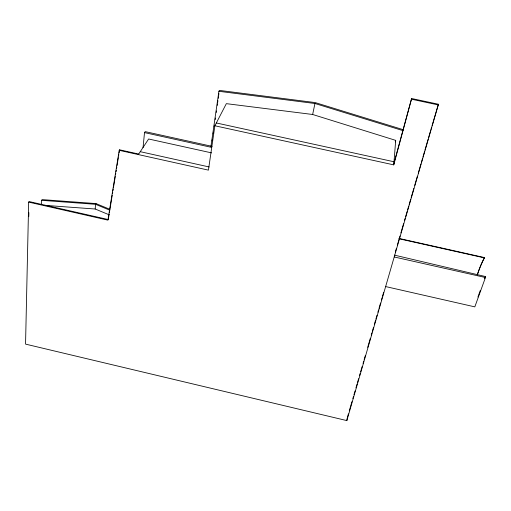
<?xml version="1.0" encoding="UTF-8"?>
<svg xmlns="http://www.w3.org/2000/svg" width="511" height="511" viewBox="0 0 511 511"><rect width="100%" height="100%" fill="white"/><g stroke="black" fill="none" stroke-linecap="round" stroke-linejoin="round"><path stroke-width="0.77" d="M109.162 214.064L108.268 219.551L29.121 201.558L28.667 202.113L25.55 344.114L346.835 420.598L438.432 104.244L411.623 98.521L393.879 163.469M28.788 216.562L28.878 212.614M41.455 204.304L41.576 200.318L42.138 199.609L95.998 203.589L109.852 209.299M28.667 202.113L107.904 220.132L119.223 150.33L208.437 170.137L214.875 125.77L393.764 164.874L411.623 98.521M109.028 214.748L95.193 209.012L95.519 204.291L95.998 203.589M393.764 164.874L395.699 140.372L312.649 114.483L226.341 103.656L214.875 125.77M143.042 147.583L144.517 132.605L145.181 131.634L212.103 146.37M346.835 420.598L347.084 418.464M210.915 146.593L218.906 91.297L219.404 90.402L315.21 102.583L403.083 129.647M212.097 140.883L212.327 139.305M213.125 133.786L213.355 132.208M214.154 126.683L214.384 125.106M215.182 119.587L215.406 118.009M216.21 112.49L216.434 110.913M217.232 105.387L217.462 103.81M217.692 102.232L217.922 100.654M218.261 98.291L218.491 96.713M218.721 95.135L218.944 93.558M109.411 212.499L112.216 195.259M112.471 193.695L112.72 192.123M112.976 190.558L113.231 188.993M113.487 187.422L115.269 176.455M115.524 174.883L115.78 173.318M116.035 171.753L116.284 170.182M116.54 168.617L116.795 167.046M117.051 165.481L118.322 157.644M118.578 156.079L118.833 154.514M119.089 152.942L119.593 149.812L138.711 154.054M312.649 114.483L314.942 103.497L218.906 91.297M395.29 141.911L395.699 140.372M395.335 252.064L396.447 248.231M397.341 245.165L400.011 235.967M400.905 232.901L403.575 223.703M404.469 220.637L405.14 218.338M405.581 216.805L407.146 211.439M407.586 209.906L408.704 206.074M409.151 204.541L410.71 199.175M411.157 197.642L413.827 188.444M414.721 185.378L417.391 176.18M418.285 173.114L420.955 163.916M421.403 162.383L422.52 158.551M422.961 157.018L424.526 151.652M424.967 150.119L428.09 139.388M428.531 137.855L430.76 130.19M347.308 417.698L348.413 413.878M349.3 410.818L351.958 401.64M352.846 398.586L353.51 396.293M353.957 394.76L355.062 390.941M355.95 387.881L357.061 384.055M357.502 382.528L358.613 378.708M359.495 375.649L360.166 373.356M360.606 371.823L362.158 366.47M363.046 363.417L363.711 361.124M364.151 359.591L365.263 355.771M367.703 347.359L370.36 338.186M371.248 335.127L371.912 332.833M372.353 331.3L373.464 327.481M374.352 324.421L375.457 320.601M375.904 319.068L377.009 315.249M377.897 312.189L378.562 309.896M379.009 308.363L380.561 303.017M381.442 299.957L382.107 297.664M382.554 296.131L383.659 292.311M430.984 129.424L431.661 127.137M432.114 125.61L438.432 104.244M477.293 274.912A49.005 9.984 -77.4 0 1 483.508 259.594L484.53 257.582L399.097 238.452M477.926 297.032L480.308 290.44M484.556 278.712L485.348 276.515L394.441 255.13L394.32 256.995L485.45 277.524L474.821 306.868L385.728 286.588M138.36 154.584L148.618 138.992L211.592 152.885M119.223 150.33L119.593 149.812M41.576 200.318L95.519 204.291L109.29 209.976M44.591 205.333L95.193 209.012M411.591 99.23L438.451 104.966M216.325 122.966L394.013 161.763M144.517 132.605L211.65 147.392M140.269 151.684L209.114 166.95M399.002 238.765L484.422 257.889M314.942 103.497L403.026 130.644M485.348 276.515L485.45 277.524M477.287 274.822A48.999 9.984 -77.4 0 1 484.53 257.582"/></g></svg>
